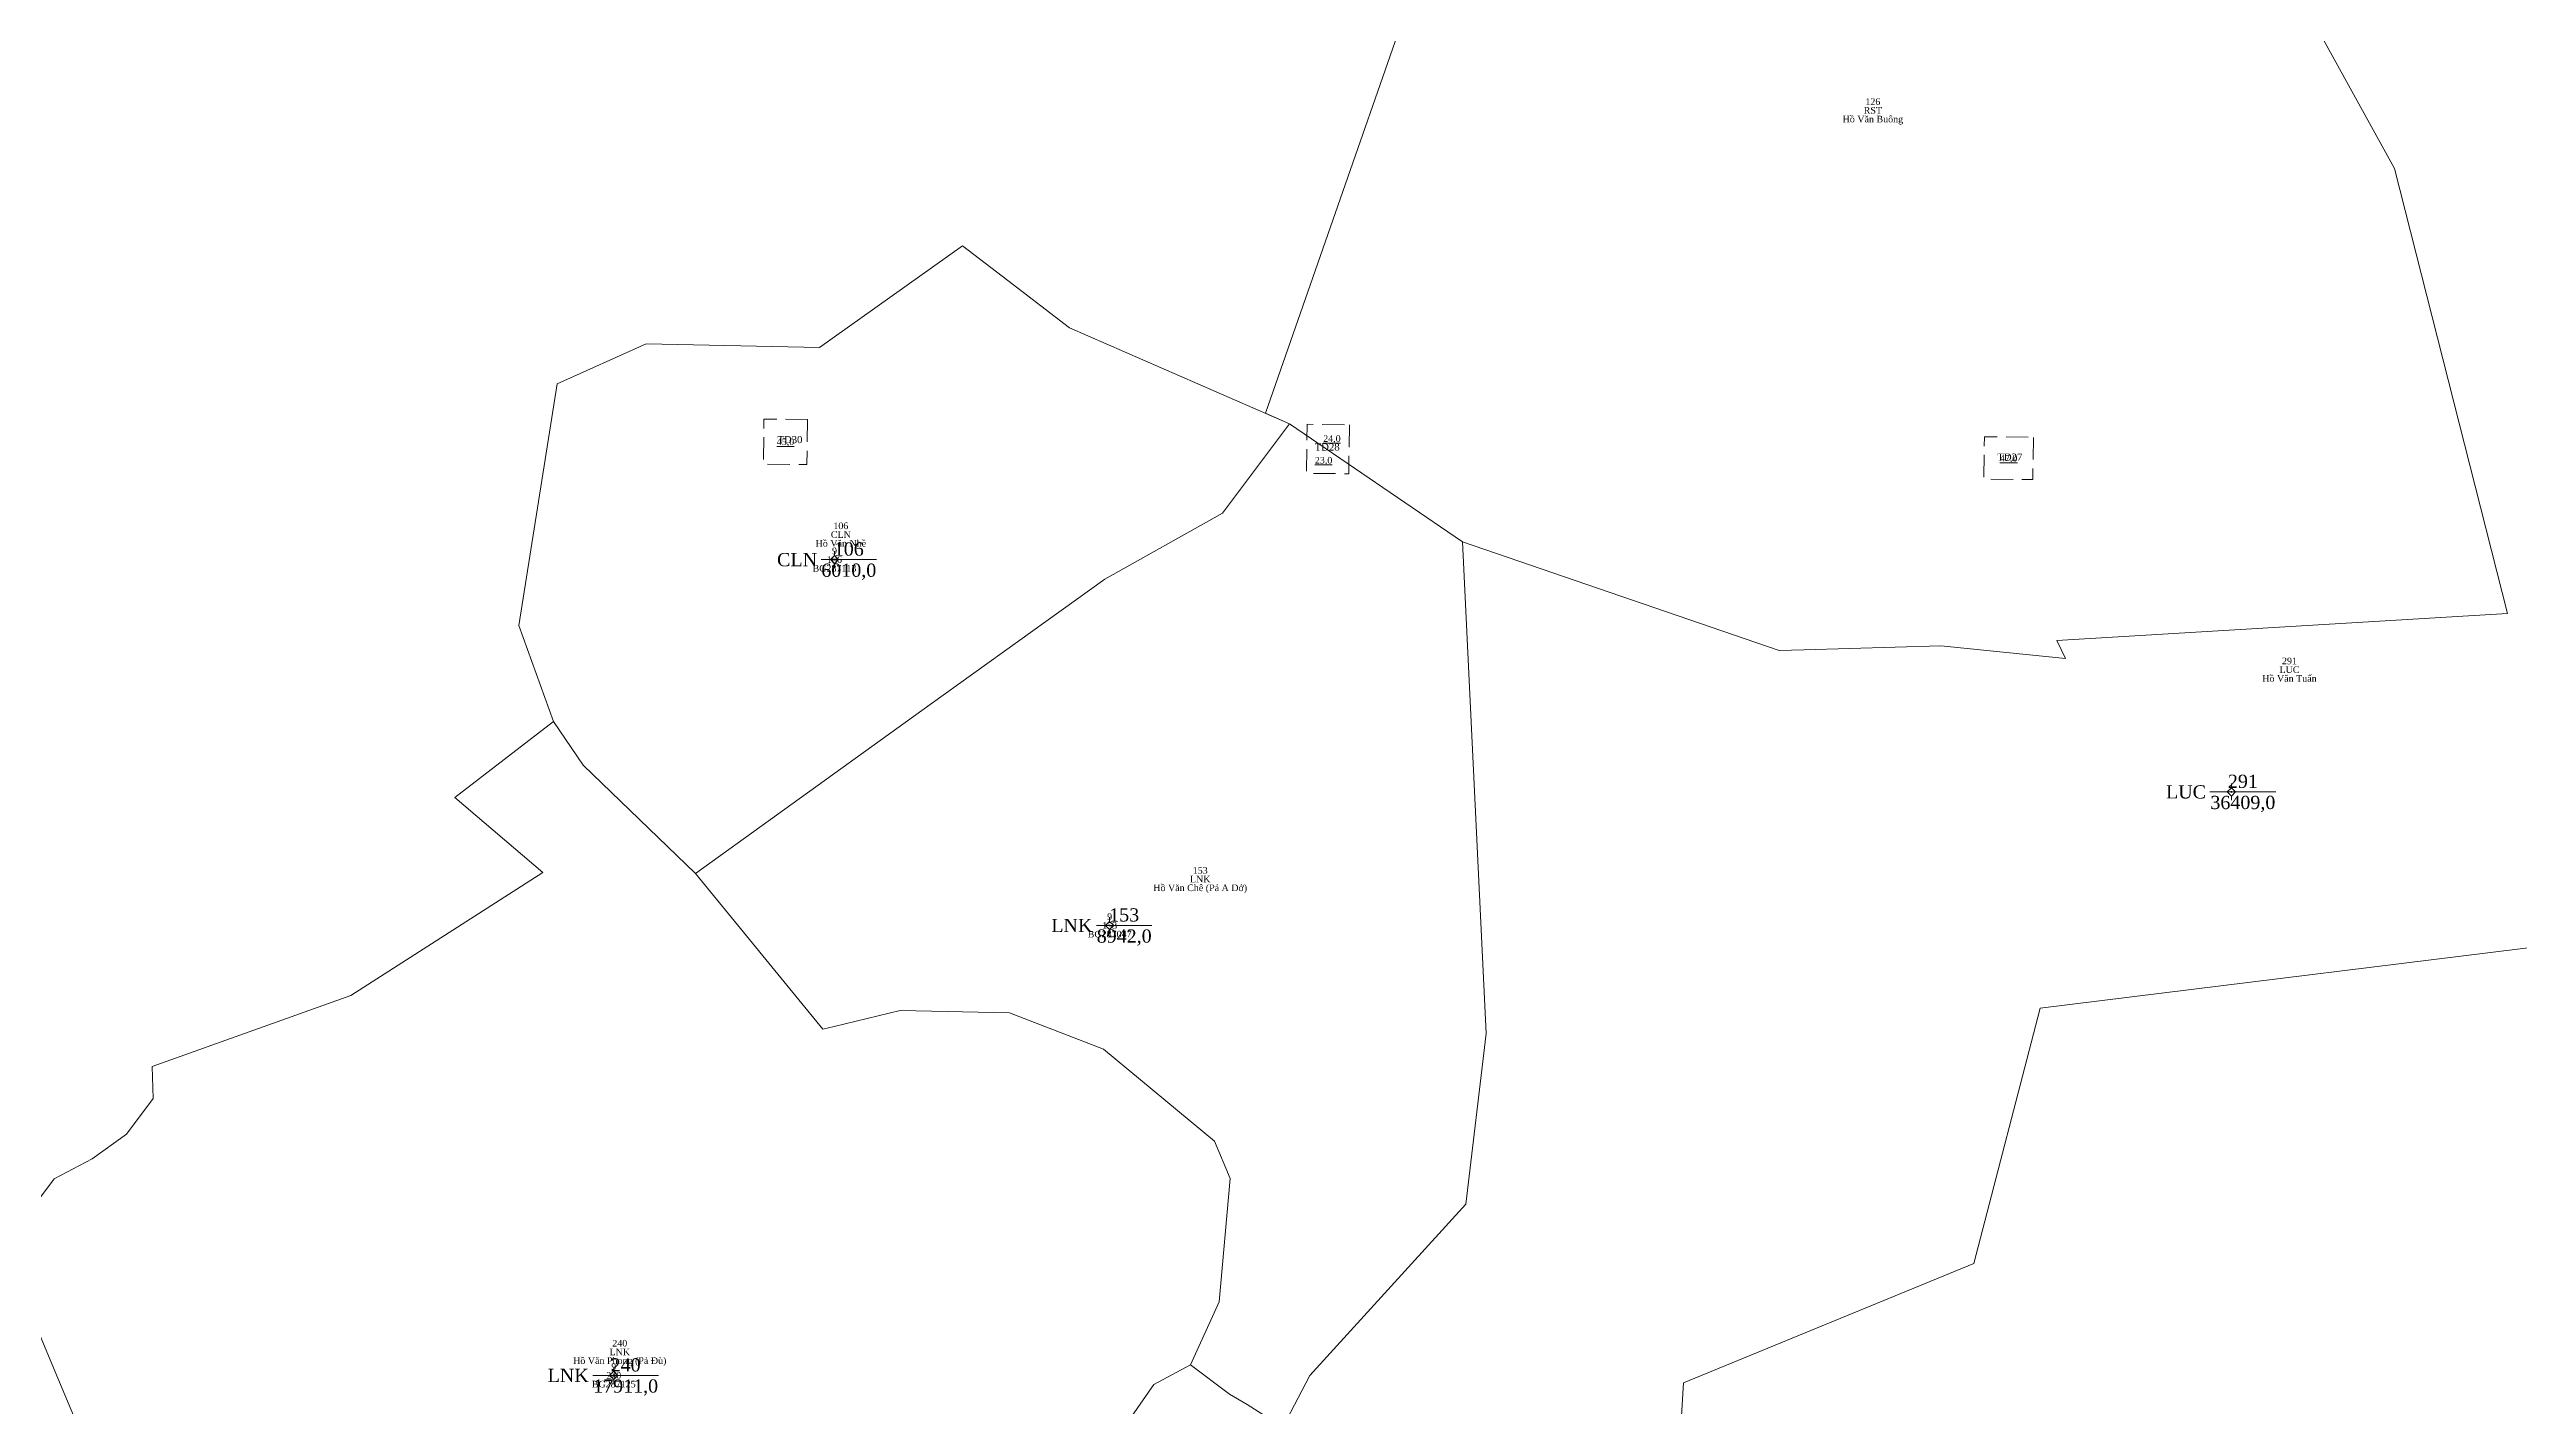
# Model space of a CAD drawing. Header units: metres. Extents: x 543340 to 549474, y 1840490 to 1845220.
# Drawn here: x 546783.9 to 547157.1, y 1842623.3 to 1842828.4 of the extents above; entities that cross this region are included whole.
import ezdxf
from ezdxf.enums import TextEntityAlignment as Align

# ---------------------------------------------------------------- set-up
doc = ezdxf.new("R2010")
doc.units = ezdxf.units.M
doc.header["$MEASUREMENT"] = 0
doc.linetypes.add('DGN Style 3', pattern=[4.697227, 3.355162, -1.342065])
for name, color, linetype, lineweight in [('Level 10', 7, 'Continuous', 0), ('Level 11', 7, 'Continuous', 0), ('Level 13', 7, 'Continuous', 0), ('Level 15', 7, 'Continuous', 0), ('Level 19', 7, 'Continuous', 0), ('Level 2', 7, 'Continuous', 0), ('Level 28', 7, 'Continuous', 0), ('Level 30', 7, 'Continuous', 0), ('Level 4', 7, 'Continuous', 0), ('Level 5', 7, 'Continuous', 0)]:
    doc.layers.add(name, color=color, linetype=linetype, lineweight=lineweight)
doc.styles.add('Style-Times New Roman', font='times.ttf')

# ---------------------------------------------------------------- blocks, each defined once
blk = doc.blocks.new('CENTRD')
at = {"layer": 'Level 11', "linetype": 'Continuous', "lineweight": 0}
h = blk.add_hatch(color=1, dxfattribs=at)
edge = h.paths.add_edge_path()
edge.add_arc((0, 0), 1.5, 0, 360)
at = {"layer": 'Level 11', "color": 1, "linetype": 'Continuous', "lineweight": 0}
for p, q in [((-6.25, 0), (-12.5, 0)), ((0, 6.25), (-6.25, 0)), ((-6.25, 0), (0, -6.25)), ((0, 12.5), (0, 6.25)), ((6.25, 0), (0, 6.25)), ((0, -6.25), (6.25, 0)), ((12.5, 0), (6.25, 0)), ((0, -6.25), (0, -12.5))]:
    blk.add_line(p, q, dxfattribs=at)
blk = doc.blocks.new('N_THUA_21')
at = {"layer": 'Level 13', "color": 1, "linetype": 'Continuous', "lineweight": 0}
blk.add_line((-2.04, 0), (6.37, 0), dxfattribs=at)
at = {"layer": 'Level 13', "color": 5, "linetype": 'Continuous', "lineweight": 0, "style": 'Style-Times New Roman'}
blk.add_text('106', height=2, dxfattribs=at).set_placement((2.16, 1.6), align=Align.MIDDLE_CENTER)
at = {"layer": 'Level 2', "color": 3, "linetype": 'Continuous', "lineweight": 0, "style": 'Style-Times New Roman'}
blk.add_text('CLN', height=2, dxfattribs=at).set_placement((-2.64, 0), align=Align.MIDDLE_RIGHT)
at = {"layer": 'Level 4', "color": 1, "linetype": 'Continuous', "lineweight": 0, "style": 'Style-Times New Roman'}
blk.add_text('6010,0', height=2, dxfattribs=at).set_placement((2.16, -1.6), align=Align.MIDDLE_CENTER)
blk = doc.blocks.new('N_THUA_24')
at = {"layer": 'Level 13', "color": 1, "linetype": 'Continuous', "lineweight": 0}
blk.add_line((-2.01, 0), (6.4, 0), dxfattribs=at)
at = {"layer": 'Level 13', "color": 5, "linetype": 'Continuous', "lineweight": 0, "style": 'Style-Times New Roman'}
blk.add_text('153', height=2, dxfattribs=at).set_placement((2.2, 1.6), align=Align.MIDDLE_CENTER)
at = {"layer": 'Level 2', "color": 3, "linetype": 'Continuous', "lineweight": 0, "style": 'Style-Times New Roman'}
blk.add_text('LNK', height=2, dxfattribs=at).set_placement((-2.61, 0), align=Align.MIDDLE_RIGHT)
at = {"layer": 'Level 4', "color": 1, "linetype": 'Continuous', "lineweight": 0, "style": 'Style-Times New Roman'}
blk.add_text('8942,0', height=2, dxfattribs=at).set_placement((2.2, -1.6), align=Align.MIDDLE_CENTER)
blk = doc.blocks.new('N_THUA_28')
at = {"layer": 'Level 13', "color": 1, "linetype": 'Continuous', "lineweight": 0}
blk.add_line((-3.18, 0), (6.78, 0), dxfattribs=at)
at = {"layer": 'Level 13', "color": 5, "linetype": 'Continuous', "lineweight": 0, "style": 'Style-Times New Roman'}
blk.add_text('240', height=2, dxfattribs=at).set_placement((1.8, 1.6), align=Align.MIDDLE_CENTER)
at = {"layer": 'Level 2', "color": 3, "linetype": 'Continuous', "lineweight": 0, "style": 'Style-Times New Roman'}
blk.add_text('LNK', height=2, dxfattribs=at).set_placement((-3.78, 0), align=Align.MIDDLE_RIGHT)
at = {"layer": 'Level 4', "color": 1, "linetype": 'Continuous', "lineweight": 0, "style": 'Style-Times New Roman'}
blk.add_text('17911,0', height=2, dxfattribs=at).set_placement((1.8, -1.6), align=Align.MIDDLE_CENTER)
blk = doc.blocks.new('N_THUA_30')
at = {"layer": 'Level 13', "color": 1, "linetype": 'Continuous', "lineweight": 0}
blk.add_line((-3.25, 0), (6.71, 0), dxfattribs=at)
at = {"layer": 'Level 13', "color": 5, "linetype": 'Continuous', "lineweight": 0, "style": 'Style-Times New Roman'}
blk.add_text('291', height=2, dxfattribs=at).set_placement((1.73, 1.6), align=Align.MIDDLE_CENTER)
at = {"layer": 'Level 2', "color": 3, "linetype": 'Continuous', "lineweight": 0, "style": 'Style-Times New Roman'}
blk.add_text('LUC', height=2, dxfattribs=at).set_placement((-3.85, 0), align=Align.MIDDLE_RIGHT)
at = {"layer": 'Level 4', "color": 1, "linetype": 'Continuous', "lineweight": 0, "style": 'Style-Times New Roman'}
blk.add_text('36409,0', height=2, dxfattribs=at).set_placement((1.73, -1.6), align=Align.MIDDLE_CENTER)

msp = doc.modelspace()

# ---------------------------------------------------------------- linework, layer by layer
at = {"layer": 'Level 10', "color": 7, "lineweight": 0}
msp.add_line((546971.33, 1842771.76), (546997.48, 1842753.92), dxfattribs=at)
at = {"layer": 'Level 10', "color": 7, "lineweight": 0, "flags": 128}
for points in [[(546971.33, 1842771.76), (546967.69, 1842773.35), (547009.17, 1842892.32), (547022.88, 1842931.65)], [(547111.71, 1842858.67), (547138.35, 1842810.35), (547155.41, 1842743.07), (547087.29, 1842739), (547088.6, 1842736.28), (547071.25, 1842738.04), (547069.76, 1842738.19), (547049.03, 1842737.6), (547045.33, 1842737.49), (546997.48, 1842753.92)], [(546860.07, 1842726.76), (546854.83, 1842741.26), (546860.63, 1842777.82), (546874.06, 1842783.87), (546900.26, 1842783.27), (546921.88, 1842798.65), (546928.72, 1842793.42), (546938.06, 1842786.29), (546971.33, 1842771.76)], [(546881.54, 1842703.78), (546917, 1842729.29), (546943.4, 1842748.28), (546961.19, 1842758.23), (546971.33, 1842771.76)], [(546997.48, 1842753.92), (547001.06, 1842679.57), (546997.97, 1842653.77), (546974.4, 1842627.83), (546970.32, 1842620.04), (546964.9, 1842623.49), (546962.23, 1842625.04), (546956.35, 1842629.44)], [(546787.48, 1842621.8), (546784.47, 1842629.03), (546780.85, 1842637.72), (546779.88, 1842646.9), (546779.56, 1842650.78), (546781.93, 1842654.01), (546784.58, 1842657.59), (546790.34, 1842660.61), (546795.5, 1842664.35), (546799.55, 1842669.76), (546799.38, 1842674.56), (546829.4, 1842685.32), (546858.43, 1842703.9), (546845.16, 1842715.26), (546860.07, 1842726.76)], [(546860.07, 1842726.76), (546864.53, 1842720.13), (546881.54, 1842703.78)], [(546881.54, 1842703.78), (546900.79, 1842680.2), (546902.48, 1842680.61), (546912.44, 1842683.05), (546928.99, 1842682.68), (546943.18, 1842677.21), (546959.98, 1842663.26), (546962.32, 1842657.63), (546960.68, 1842638.98), (546956.35, 1842629.44)], [(547030.34, 1842618.36), (547030.88, 1842626.74), (547074.77, 1842644.8), (547084.76, 1842683.4), (547171.21, 1842694.06), (547205.25, 1842698.25)], [(546907.02, 1842580.98), (546908.61, 1842583.42), (546912.67, 1842589.22), (546914.14, 1842590.44), (546915.48, 1842591.59), (546916.94, 1842593.83), (546923.31, 1842597.05), (546929.5, 1842601.04), (546937.84, 1842608.95), (546940.09, 1842611.76), (546942.85, 1842616.75), (546945.29, 1842620.15), (546946.21, 1842619.91), (546950.79, 1842626.49), (546956.35, 1842629.44)]]:
    msp.add_lwpolyline(points, dxfattribs=at)
at = {"layer": 'Level 30', "color": 5, "linetype": 'DGN Style 3', "lineweight": 13, "flags": 128}
for points in [[(546898.46, 1842772.39), (546898.37, 1842765.59), (546891.77, 1842765.68), (546891.86, 1842772.48), (546898.46, 1842772.39)], [(546980.36, 1842771.59), (546980.26, 1842764.19), (546973.86, 1842764.28), (546973.96, 1842771.68), (546980.36, 1842771.59)], [(547083.75, 1842769.71), (547083.67, 1842763.31), (547076.27, 1842763.41), (547076.35, 1842769.81), (547083.75, 1842769.71)]]:
    msp.add_lwpolyline(points, dxfattribs=at)

# ---------------------------------------------------------------- block references
at = {"layer": 'Level 11', "color": 1, "linetype": 'Continuous', "lineweight": 0, "xscale": 0.1, "yscale": 0.1, "zscale": 0.1}
for p in [(546902.53, 1842751.22), (547113.69, 1842716.1), (546944.12, 1842695.9), (546869.16, 1842627.86)]:
    msp.add_blockref('CENTRD', p, dxfattribs=at)
at = {"layer": 'Level 2', "color": 3, "linetype": 'Continuous', "lineweight": 0}
for name, p in [('N_THUA_21', (546902.53, 1842751.22)), ('N_THUA_30', (547113.69, 1842716.1)), ('N_THUA_24', (546944.12, 1842695.9)), ('N_THUA_28', (546869.16, 1842627.86))]:
    msp.add_blockref(name, p, dxfattribs=at)

# ---------------------------------------------------------------- texts
at = {"layer": 'Level 15', "color": 1, "linetype": 'Continuous', "lineweight": 0, "char_height": 1, "attachment_point": 5, "line_spacing_factor": 0.790495, "style": 'Style-Times New Roman'}
for s, insert in [('126\\PRST\\PHồ Văn Buông', (547059.49, 1842818.99)), ('106\\PCLN\\PHồ Văn Nhề', (546903.49, 1842755)), ('291\\PLUC\\PHồ Văn Tuấn', (547122.46, 1842734.57)), ('153\\PLNK\\PHồ Văn Chê (Pả A Dở)', (546957.81, 1842702.75)), ('240\\PLNK\\PHồ Văn Phong (Pả Đù)', (546870.07, 1842631.25))]:
    msp.add_mtext(s, dxfattribs=dict(at, insert=insert))
at = {"layer": 'Level 19', "color": 2, "linetype": 'Continuous', "lineweight": 0, "char_height": 1, "attachment_point": 5, "line_spacing_factor": 0.790495, "style": 'Style-Times New Roman'}
for s, insert in [('9\\P106\\PBG287113', (546902.53, 1842751.22)), ('9\\P153\\PBG287047', (546944.12, 1842695.9)), ('9\\P240\\PBG287125', (546869.16, 1842627.86))]:
    msp.add_mtext(s, dxfattribs=dict(at, insert=insert))
at = {"layer": 'Level 28', "color": 1, "lineweight": 0, "style": 'Style-Times New Roman'}
for s, p in [('TD30', (546893.91, 1842768.83)), ('TD28', (546975.12, 1842767.71)), ('TD27', (547078.31, 1842766.19))]:
    msp.add_text(s, height=1.07, dxfattribs=at).set_placement(p)
at = {"layer": 'Level 5', "color": 5, "linetype": 'Continuous', "lineweight": 0, "style": 'Style-Times New Roman'}
for s, p in [('%%u45,0%%U', (546895.12, 1842769.04)), ('%%u24,0%%U', (546977.72, 1842769.52)), ('%%u23,0%%U', (546976.46, 1842766.25)), ('%%u47,0%%U', (547080.01, 1842766.56))]:
    msp.add_text(s, height=1, dxfattribs=at).set_placement(p, align=Align.MIDDLE_CENTER)

doc.saveas('drawing.dxf')
